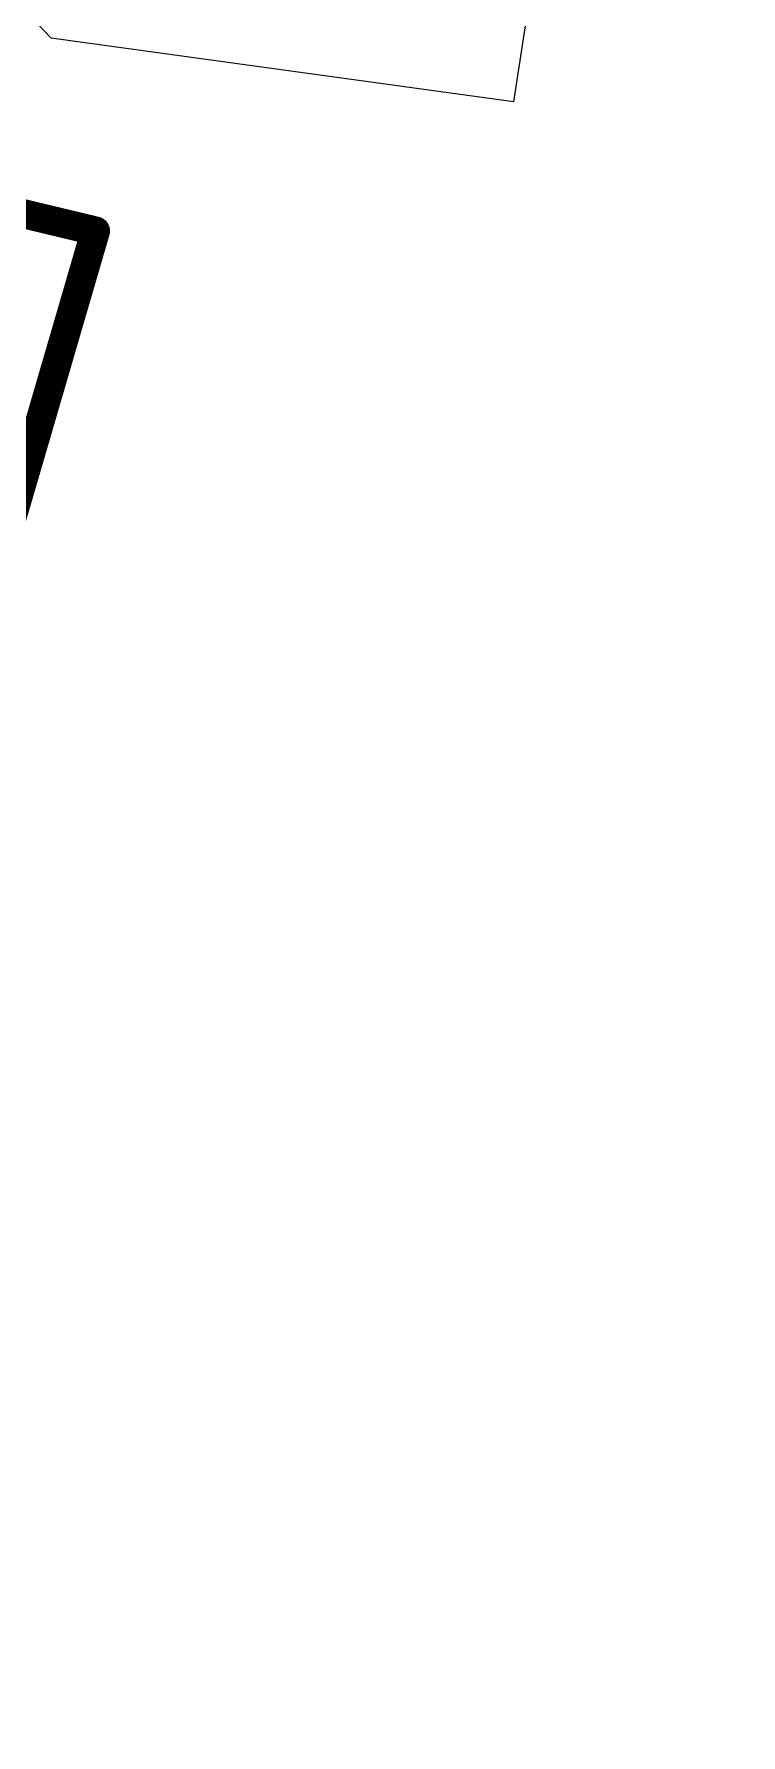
# Model space of a CAD drawing. Header units: millimetres. Extents: x 69.6 to 104.4, y 72.6 to 106.2.
# Drawn here: x 99.87 to 102.95, y 79.71 to 87.13 of the extents above; entities that cross this region are included whole.
import ezdxf

# ---------------------------------------------------------------- set-up
doc = ezdxf.new("R2010")
doc.units = ezdxf.units.MM
for name, color, linetype in [('BottomLayer', 5, 'Continuous'), ('KeepOutLayer', 6, 'Continuous'), ('TopLayer', 1, 'Continuous')]:
    doc.layers.add(name, color=color, linetype=linetype)

msp = doc.modelspace()

# ---------------------------------------------------------------- linework, layer by layer
at = {"layer": 'BottomLayer'}
for p, q in [((102.9536, 93.3172), (101.9623, 86.8325)), ((99.9464, 87.11), (95.6762, 91.6366)), ((101.9623, 86.8325), (99.9464, 87.11))]:
    msp.add_line(p, q, dxfattribs=at)
at = {"layer": 'KeepOutLayer', "const_width": 0.127}
msp.add_lwpolyline([(99.3613, 86.4552), (100.1392, 86.2685)], dxfattribs=at)
msp.add_lwpolyline([(100.1392, 86.2685, -0.404026), (83.9692, 75.9671)], format="xyb", dxfattribs=at)
at = {"layer": 'KeepOutLayer', "const_width": 0.0635}
msp.add_lwpolyline([(100.1075, 86.2685, 1), (100.171, 86.2685, 1)], format="xyb", close=True, dxfattribs=at)
msp.add_lwpolyline([(100.1075, 86.2685, 1), (100.171, 86.2685, 1)], format="xyb", close=True, dxfattribs=at)
at = {"layer": 'TopLayer'}
for p, q in [((102.9536, 93.3172), (101.9623, 86.8325)), ((99.9464, 87.11), (95.6762, 91.6366)), ((101.9623, 86.8325), (99.9464, 87.11))]:
    msp.add_line(p, q, dxfattribs=at)

doc.saveas('drawing.dxf')
